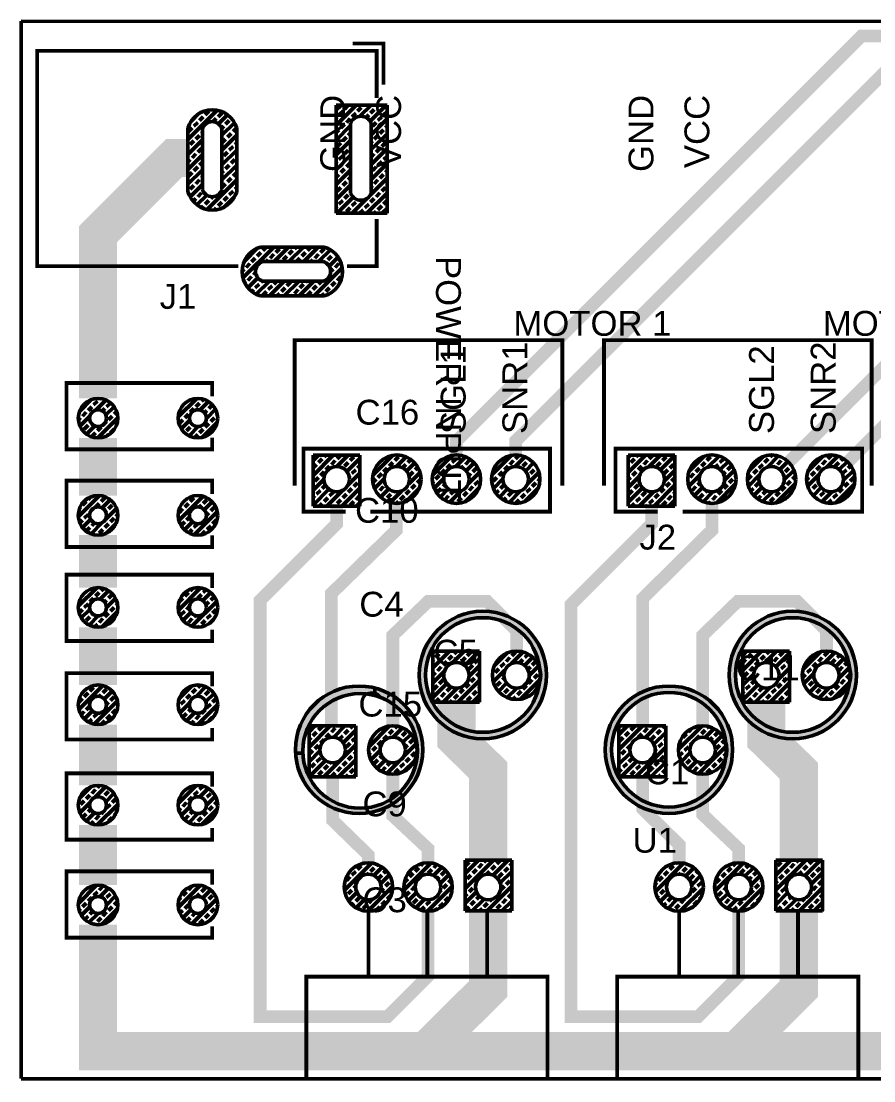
# Model space of a CAD drawing. Header units: millimetres. Extents: x -300 to -110, y 44 to 138.
# Drawn here: x -300.2 to -233.2, y 44.1 to 127.3 of the extents above; entities that cross this region are included whole.
import ezdxf

# ---------------------------------------------------------------- set-up
doc = ezdxf.new("R2010")
doc.units = ezdxf.units.MM
doc.layers.get('0').update_dxf_attribs({"lineweight": 50})
doc.layers.add('componentes', color=8, linetype='Continuous', lineweight=50)
doc.layers.add('trilha', color=14, linetype='Continuous', lineweight=50)
doc.styles.add('Annotative', font='')
doc.styles.get('Annotative').set_extended_font_data('Arial')
pattern_1 = [(0, (0, 0), (0, 6.985), [5.08, -1.905]), (90, (0, 0), (-6.985, 4e-16), [5.08, -1.905])]

msp = doc.modelspace()

# ---------------------------------------------------------------- hatches: boundary and pattern name
h = msp.add_hatch(color=8)
h.dxf.hatch_style = 1
h.paths.add_polyline_path([(-268.924, 75.981, 0.293853), (-265.997, 71.431), (-265.997, 71.987, -0.279985), (-268.424, 75.981, -0.573322), (-261.721, 79.905), (-262.625, 80.81, 0.493409)])
h.paths.add_polyline_path([(-262.625, 80.81), (-261.721, 79.905, -0.240342), (-259.454, 76.501, -0.072474), (-259.375, 75.959, -0.076675), (-259.463, 75.387, -0.519682), (-265.997, 71.987), (-265.997, 71.431, 0.545771), (-258.924, 75.981, 0.339218)])
h.paths.add_polyline_path([(-251.383, 74.111), (-251.383, 74.667, 0.293853), (-254.31, 70.117, 0.293853), (-251.383, 65.567), (-251.383, 66.123, -0.279985), (-253.81, 70.117, -0.279985)])
h.paths.add_polyline_path([(-251.383, 74.667), (-251.383, 74.111, -0.284359), (-246.661, 73.755), (-246.661, 74.358, 0.251589)])
h.paths.add_polyline_path([(-246.661, 74.358), (-246.661, 73.755, -0.209381), (-244.84, 70.637, -0.072474), (-244.761, 70.095, -0.076675), (-244.849, 69.522, -0.205025), (-246.661, 66.479), (-246.661, 65.876, 0.258664), (-244.31, 70.117, 0.258664)])
h.paths.add_polyline_path([(-251.383, 66.123), (-251.383, 65.567, 0.251589), (-246.661, 65.876), (-246.661, 66.479, -0.284359)])
h.paths.add_polyline_path([(-261.831, 66.154), (-257.371, 66.154), (-257.371, 70.778), (-261.831, 70.778)], flags=9)
h = msp.add_hatch(color=8)
h.dxf.hatch_style = 1
h.paths.add_polyline_path([(-244.592, 75.981, 0.293853), (-241.665, 71.431), (-241.665, 71.987, -0.279985), (-244.092, 75.981, -0.573322), (-237.389, 79.905), (-238.294, 80.81, 0.493409)])
h.paths.add_polyline_path([(-238.294, 80.81), (-237.389, 79.905, -0.240342), (-235.122, 76.501, -0.072474), (-235.043, 75.959, -0.076675), (-235.131, 75.387, -0.519682), (-241.665, 71.987), (-241.665, 71.431, 0.545771), (-234.592, 75.981, 0.339218)])
h.paths.add_polyline_path([(-226.68, 74.111), (-226.68, 74.667, 0.293853), (-229.607, 70.117, 0.293853), (-226.68, 65.567), (-226.68, 66.123, -0.279985), (-229.107, 70.117, -0.279985)])
h.paths.add_polyline_path([(-221.958, 73.755), (-221.958, 74.358, 0.251589), (-226.68, 74.667), (-226.68, 74.111, -0.284359)])
h.paths.add_polyline_path([(-221.958, 74.358), (-221.958, 73.755, -0.209381), (-220.137, 70.637, -0.072474), (-220.058, 70.095, -0.076675), (-220.146, 69.522, -0.205025), (-221.958, 66.479), (-221.958, 65.876, 0.258664), (-219.607, 70.117, 0.258664)])
h.paths.add_polyline_path([(-226.68, 66.123), (-226.68, 65.567, 0.251589), (-221.958, 65.876), (-221.958, 66.479, -0.284359)])
h.paths.add_polyline_path([(-209.889, 75.981, 0.339218), (-213.591, 80.81), (-212.687, 79.905, -0.240342), (-210.419, 76.501, -0.072474), (-210.34, 75.959, -0.076675), (-210.429, 75.387, -0.519682), (-216.963, 71.987), (-216.963, 71.431, 0.545771)])
h.paths.add_polyline_path([(-219.389, 75.981, -0.573322), (-212.687, 79.905), (-213.591, 80.81, 0.493409), (-219.889, 75.981, 0.293853), (-216.963, 71.431), (-216.963, 71.987, -0.279985)])
h.paths.add_polyline_path([(-237.722, 66.683), (-233.262, 66.683), (-233.262, 71.308), (-237.722, 71.308)], flags=9)
h = msp.add_hatch(color=8)
h.dxf.hatch_style = 1
h.paths.add_polyline_path([(-270.993, 73.717), (-270.993, 74.358, 0.257525), (-275.816, 74.619), (-275.816, 73.918, -0.29087)])
h.paths.add_polyline_path([(-275.816, 73.918), (-275.816, 74.619, 0.287807), (-278.641, 70.117, 0.293853), (-275.715, 65.567), (-275.715, 66.071, -0.274629), (-278.062, 70.023, -0.267725)])
h.paths.add_polyline_path([(-275.715, 66.071), (-275.715, 65.567, 0.251589), (-270.993, 65.876), (-270.993, 66.329, -0.283909)])
h.paths.add_polyline_path([(-270.993, 66.329), (-270.993, 65.876, 0.258664), (-268.641, 70.117, 0.258664), (-270.993, 74.358), (-270.993, 73.717, -0.245509), (-269.062, 70.023, -0.245509)])
h.paths.add_polyline_path([(-278.622, 75.555), (-274.162, 75.555), (-274.162, 80.179), (-278.622, 80.179)], flags=9)
h = msp.add_hatch()
h.set_pattern_fill('ANGLE', color=8)
h.set_pattern_definition(pattern_1)
h.paths.add_polyline_path([(-275.816, 73.918), (-275.816, 74.619, 0.287807), (-278.641, 70.117, 0.293853), (-275.715, 65.567), (-275.715, 66.071, -0.274629), (-278.062, 70.023, -0.267725)])
h.paths.add_polyline_path([(-270.993, 73.717), (-270.993, 74.358, 0.257525), (-275.816, 74.619), (-275.816, 73.918, -0.29087)])
h.paths.add_polyline_path([(-278.622, 75.555), (-274.162, 75.555), (-274.162, 80.179), (-278.622, 80.179)], flags=9)
h = msp.add_hatch()
h.set_pattern_fill('ANGLE', color=8)
h.set_pattern_definition(pattern_1)
h.paths.add_polyline_path([(-275.816, 73.918), (-275.816, 74.619, 0.287807), (-278.641, 70.117, 0.293853), (-275.715, 65.567), (-275.715, 66.071, -0.274629), (-278.062, 70.023, -0.267725)])
h.paths.add_polyline_path([(-270.993, 73.717), (-270.993, 74.358, 0.257525), (-275.816, 74.619), (-275.816, 73.918, -0.29087)])
h.paths.add_polyline_path([(-278.622, 75.555), (-274.162, 75.555), (-274.162, 80.179), (-278.622, 80.179)], flags=9)
at = {"layer": 'componentes'}
h = msp.add_hatch(dxfattribs=at)
h.set_pattern_fill('ANSI33', color=256, scale=0.13)
h.paths.add_polyline_path([(-275.444, 112.23), (-271.444, 112.23), (-271.444, 120.73), (-275.444, 120.73)])
h.paths.add_polyline_path([(-274.307, 119.312, -0.664411), (-272.691, 119.312), (-272.691, 113.791, -0.664411), (-274.307, 113.791)], flags=16)
h = msp.add_hatch(dxfattribs=at)
h.set_pattern_fill('ANSI33', color=256, scale=0.13)
h.paths.add_polyline_path([(-283.243, 118.922, 0.750403), (-287.083, 118.922), (-287.083, 113.923, 0.750403), (-283.243, 113.923)])
h.paths.add_polyline_path([(-284.405, 114.548, -1), (-285.944, 114.112), (-285.944, 118.411, -1), (-284.405, 118.847)], flags=16)
h.paths.add_polyline_path([(-281.382, 109.579, 0.750403), (-281.382, 105.739), (-276.382, 105.739, 0.750403), (-276.382, 109.579)])
h.paths.add_polyline_path([(-276.894, 108.44, -1), (-276.458, 106.9), (-280.756, 106.9, -1), (-281.192, 108.44)], flags=16)
h = msp.add_hatch(dxfattribs=at)
h.set_pattern_fill('ANSI33', color=256, scale=0.13)
h.paths.add_polyline_path([(-292.585, 96.144, 1), (-295.689, 96.144, 1)])
h.paths.add_polyline_path([(-294.799, 96.144, -1), (-293.476, 96.144, -1)], flags=16)
h.paths.add_polyline_path([(-284.743, 96.144, 1), (-287.847, 96.144, 1)])
h.paths.add_polyline_path([(-285.633, 96.144, -1), (-286.956, 96.144, -1)], flags=16)
h = msp.add_hatch(dxfattribs=at)
h.set_pattern_fill('ANSI33', color=256, scale=0.13)
h.paths.add_polyline_path([(-273.584, 89.24), (-273.584, 93.24), (-277.255, 93.24), (-277.255, 89.24)])
h.paths.add_polyline_path([(-276.399, 91.357, -1), (-274.399, 91.357, -1)], flags=16)
h.paths.add_polyline_path([(-272.577, 91.357, 1), (-268.777, 91.357, 1)])
h.paths.add_polyline_path([(-271.677, 91.357, -1), (-269.677, 91.357, -1)], flags=16)
h.paths.add_polyline_path([(-267.895, 91.357, 1), (-264.095, 91.357, 1)])
h.paths.add_polyline_path([(-266.995, 91.357, -1), (-264.995, 91.357, -1)], flags=16)
h = msp.add_hatch(dxfattribs=at)
h.set_pattern_fill('ANSI33', color=256, scale=0.13)
h.paths.add_polyline_path([(-259.443, 91.357, 1), (-263.243, 91.357, 1)])
h.paths.add_polyline_path([(-260.343, 91.357, -1), (-262.343, 91.357, -1)], flags=16)
h = msp.add_hatch(dxfattribs=at)
h.set_pattern_fill('ANSI33', color=256, scale=0.13)
h.paths.add_polyline_path([(-248.844, 89.24), (-248.844, 93.24), (-252.515, 93.24), (-252.515, 89.24)])
h.paths.add_polyline_path([(-251.659, 91.357, -1), (-249.659, 91.357, -1)], flags=16)
h.paths.add_polyline_path([(-247.837, 91.357, 1), (-244.037, 91.357, 1)])
h.paths.add_polyline_path([(-246.937, 91.357, -1), (-244.937, 91.357, -1)], flags=16)
h.paths.add_polyline_path([(-243.156, 91.357, 1), (-239.356, 91.357, 1)])
h.paths.add_polyline_path([(-242.256, 91.357, -1), (-240.256, 91.357, -1)], flags=16)
h = msp.add_hatch(dxfattribs=at)
h.set_pattern_fill('ANSI33', color=256, scale=0.13)
h.paths.add_polyline_path([(-234.704, 91.357, 1), (-238.504, 91.357, 1)])
h.paths.add_polyline_path([(-235.604, 91.357, -1), (-237.604, 91.357, -1)], flags=16)
h = msp.add_hatch(dxfattribs=at)
h.set_pattern_fill('ANSI33', color=256, scale=0.13)
h.paths.add_polyline_path([(-292.585, 88.517, 1), (-295.689, 88.517, 1)])
h.paths.add_polyline_path([(-294.799, 88.517, -1), (-293.476, 88.517, -1)], flags=16)
h.paths.add_polyline_path([(-284.743, 88.517, 1), (-287.847, 88.517, 1)])
h.paths.add_polyline_path([(-285.633, 88.517, -1), (-286.956, 88.517, -1)], flags=16)
h = msp.add_hatch(dxfattribs=at)
h.set_pattern_fill('ANSI33', color=256, scale=0.13)
h.paths.add_polyline_path([(-295.689, 73.647, 1), (-292.585, 73.647, 1)])
h.paths.add_polyline_path([(-293.476, 73.647, -1), (-294.799, 73.647, -1)], flags=16)
h.paths.add_polyline_path([(-295.689, 65.76, 1), (-292.585, 65.76, 1)])
h.paths.add_polyline_path([(-293.476, 65.76, -1), (-294.799, 65.76, -1)], flags=16)
h.paths.add_polyline_path([(-295.689, 57.93, 1), (-292.585, 57.93, 1)])
h.paths.add_polyline_path([(-293.476, 57.93, 1), (-294.799, 57.93, 1)], flags=16)
h.paths.add_polyline_path([(-284.743, 65.76, 1), (-287.847, 65.76, 1)])
h.paths.add_polyline_path([(-286.956, 65.76, -1), (-285.633, 65.76, -1)], flags=16)
h.paths.add_polyline_path([(-287.847, 57.93, 1), (-284.743, 57.93, 1)])
h.paths.add_polyline_path([(-285.633, 57.93, 1), (-286.956, 57.93, 1)], flags=16)
h.paths.add_polyline_path([(-292.585, 81.288, 1), (-295.689, 81.288, 1)])
h.paths.add_polyline_path([(-294.799, 81.288, -1), (-293.476, 81.288, -1)], flags=16)
h.paths.add_polyline_path([(-284.743, 81.288, 1), (-287.847, 81.288, 1)])
h.paths.add_polyline_path([(-286.956, 81.288, -1), (-285.633, 81.288, -1)], flags=16)
h.paths.add_polyline_path([(-284.743, 73.647, 1), (-287.847, 73.647, 1)])
h.paths.add_polyline_path([(-285.633, 73.647, -1), (-286.956, 73.647, -1)], flags=16)
h = msp.add_hatch(dxfattribs=at)
h.set_pattern_fill('ANSI33', color=256, scale=0.13)
h.paths.add_polyline_path([(-263.175, 75.959, 1), (-259.375, 75.959, 1)])
h.paths.add_polyline_path([(-260.275, 75.959, -1), (-262.275, 75.959, -1)], flags=16)
h.paths.add_polyline_path([(-267.853, 77.842), (-267.853, 73.842), (-264.182, 73.842), (-264.182, 77.842)])
h.paths.add_polyline_path([(-264.997, 75.959, -1), (-266.997, 75.959, -1)], flags=16)
h = msp.add_hatch(dxfattribs=at)
h.set_pattern_fill('ANSI33', color=256, scale=0.13)
h.paths.add_polyline_path([(-238.843, 75.959, 1), (-235.043, 75.959, 1)])
h.paths.add_polyline_path([(-235.943, 75.959, -1), (-237.943, 75.959, -1)], flags=16)
h.paths.add_polyline_path([(-243.521, 77.842), (-243.521, 73.842), (-239.85, 73.842), (-239.85, 77.842)])
h.paths.add_polyline_path([(-240.665, 75.959, -1), (-242.665, 75.959, -1)], flags=16)
h = msp.add_hatch(dxfattribs=at)
h.set_pattern_fill('ANSI33', color=256, scale=0.13)
h.paths.add_polyline_path([(-272.893, 70.095, 1), (-269.093, 70.095, 1)])
h.paths.add_polyline_path([(-269.993, 70.095, -1), (-271.993, 70.095, -1)], flags=16)
h.paths.add_polyline_path([(-277.571, 71.978), (-277.571, 67.978), (-273.9, 67.978), (-273.9, 71.978)])
h.paths.add_polyline_path([(-274.715, 70.095, -1), (-276.715, 70.095, -1)], flags=16)
h = msp.add_hatch(dxfattribs=at)
h.set_pattern_fill('ANSI33', color=256, scale=0.13)
h.paths.add_polyline_path([(-248.561, 70.095, 1), (-244.761, 70.095, 1)])
h.paths.add_polyline_path([(-245.661, 70.095, -1), (-247.661, 70.095, -1)], flags=16)
h.paths.add_polyline_path([(-253.239, 71.978), (-253.239, 67.978), (-249.568, 67.978), (-249.568, 71.978)])
h.paths.add_polyline_path([(-250.383, 70.095, -1), (-252.383, 70.095, -1)], flags=16)
h = msp.add_hatch(dxfattribs=at)
h.set_pattern_fill('ANSI33', color=256, scale=0.13)
h.paths.add_polyline_path([(-265.318, 61.454), (-265.318, 57.454), (-261.647, 57.454), (-261.647, 61.454)])
h.paths.add_polyline_path([(-262.503, 59.337, -1), (-264.503, 59.337, -1)], flags=16)
h.paths.add_polyline_path([(-266.325, 59.337, 1), (-270.125, 59.337, 1)])
h.paths.add_polyline_path([(-267.225, 59.337, -1), (-269.225, 59.337, -1)], flags=16)
h.paths.add_polyline_path([(-271.007, 59.337, 1), (-274.807, 59.337, 1)])
h.paths.add_polyline_path([(-271.907, 59.337, -1), (-273.907, 59.337, -1)], flags=16)
h = msp.add_hatch(dxfattribs=at)
h.set_pattern_fill('ANSI33', color=256, scale=0.13)
h.paths.add_polyline_path([(-240.922, 61.454), (-240.922, 57.454), (-237.251, 57.454), (-237.251, 61.454)])
h.paths.add_polyline_path([(-238.107, 59.337, -1), (-240.107, 59.337, -1)], flags=16)
h.paths.add_polyline_path([(-241.929, 59.337, 1), (-245.729, 59.337, 1)])
h.paths.add_polyline_path([(-242.829, 59.337, -1), (-244.829, 59.337, -1)], flags=16)
h.paths.add_polyline_path([(-246.61, 59.337, 1), (-250.41, 59.337, 1)])
h.paths.add_polyline_path([(-247.51, 59.337, -1), (-249.51, 59.337, -1)], flags=16)

# ---------------------------------------------------------------- linework, layer by layer
at = {"color": 8}
for centre, radius in [((-263.924, 75.981), 5), ((-239.592, 75.981), 5), ((-263.924, 75.981), 4.5), ((-239.592, 75.981), 4.5), ((-273.641, 70.117), 5), ((-249.31, 70.117), 5), ((-273.562, 70.023), 4.5), ((-249.31, 70.117), 4.5)]:
    msp.add_circle(centre, radius, dxfattribs=at)
at = {"layer": 'componentes'}
for p, q in [((-109.892, 127.261, 1), (-300.171, 127.313, 1)), ((-300.171, 127.313, 1), (-300.171, 44.291, 1)), ((-275.444, 120.73, 1), (-271.444, 120.73, 1)), ((-275.444, 112.23, 1), (-275.444, 120.73, 1)), ((-271.444, 120.73, 1), (-271.444, 112.23, 1)), ((-274.307, 119.312, 1), (-274.307, 113.791, 1)), ((-272.691, 119.312, 1), (-272.691, 113.791, 1)), ((-287.083, 113.923, 1), (-287.083, 118.923, 1)), ((-285.944, 114.112, 1), (-285.944, 118.847, 1)), ((-284.405, 118.847, 1), (-284.405, 114.112, 1)), ((-283.243, 113.923, 1), (-283.243, 118.923, 1)), ((-271.444, 112.23, 1), (-275.444, 112.23, 1)), ((-281.382, 109.579, 1), (-276.382, 109.579, 1)), ((-281.192, 108.44, 1), (-276.458, 108.44, 1)), ((-276.458, 106.9, 1), (-281.192, 106.9, 1)), ((-281.382, 105.739, 1), (-276.382, 105.739, 1)), ((-277.255, 93.24, 1), (-277.255, 89.24, 1)), ((-273.584, 93.24, 1), (-277.255, 93.24, 1)), ((-273.584, 89.24, 1), (-273.584, 93.24, 1)), ((-252.515, 93.24, 1), (-252.515, 89.24, 1)), ((-248.844, 93.24, 1), (-252.515, 93.24, 1)), ((-248.844, 89.24, 1), (-248.844, 93.24, 1)), ((-277.255, 89.24, 1), (-273.584, 89.24, 1)), ((-252.515, 89.24, 1), (-248.844, 89.24, 1)), ((-267.853, 77.842, 1), (-267.853, 73.842, 1)), ((-264.182, 77.842, 1), (-267.853, 77.842, 1)), ((-264.182, 73.842, 1), (-264.182, 77.842, 1)), ((-243.521, 77.842, 1), (-243.521, 73.842, 1)), ((-239.85, 77.842, 1), (-243.521, 77.842, 1)), ((-239.85, 73.842, 1), (-239.85, 77.842, 1)), ((-267.853, 73.842, 1), (-264.182, 73.842, 1)), ((-243.521, 73.842, 1), (-239.85, 73.842, 1)), ((-277.571, 71.978, 1), (-277.571, 67.978, 1)), ((-273.9, 71.978, 1), (-277.571, 71.978, 1)), ((-273.9, 67.978, 1), (-273.9, 71.978, 1)), ((-253.239, 71.978, 1), (-253.239, 67.978, 1)), ((-249.568, 71.978, 1), (-253.239, 71.978, 1)), ((-249.568, 67.978, 1), (-249.568, 71.978, 1)), ((-277.571, 67.978, 1), (-273.9, 67.978, 1)), ((-253.239, 67.978, 1), (-249.568, 67.978, 1)), ((-261.647, 61.454, 1), (-265.318, 61.454, 1)), ((-265.318, 61.454, 1), (-265.318, 57.454, 1)), ((-261.647, 57.454, 1), (-261.647, 61.454, 1)), ((-237.251, 61.454, 1), (-240.922, 61.454, 1)), ((-240.922, 61.454, 1), (-240.922, 57.454, 1)), ((-237.251, 57.454, 1), (-237.251, 61.454, 1)), ((-265.318, 57.454, 1), (-261.647, 57.454, 1)), ((-240.922, 57.454, 1), (-237.251, 57.454, 1)), ((-109.896, 44.231, 1), (-300.171, 44.283, 1))]:
    msp.add_line(p, q, dxfattribs=at)
at = {"layer": 'componentes', "const_width": 0.3}
for points in [[(-271.721, 122.327), (-271.721, 125.558), (-274.154, 125.558)], [(-283.114, 108.08), (-298.918, 108.08), (-298.918, 124.984), (-272.258, 124.984), (-272.258, 121.28)], [(-272.258, 111.773), (-272.258, 108.08), (-274.582, 108.08)], [(-285.183, 94.604), (-285.183, 93.7), (-296.616, 93.7), (-296.616, 98.909), (-285.183, 98.909), (-285.183, 97.868)], [(-274.703, 88.805), (-278.012, 88.805), (-278.012, 93.754), (-258.649, 93.754), (-258.649, 88.805), (-272.745, 88.805)], [(-250.195, 88.805), (-253.504, 88.805), (-253.504, 93.754), (-234.141, 93.754), (-234.141, 88.805), (-248.237, 88.805)], [(-285.183, 86.939), (-285.183, 86.036), (-296.616, 86.036), (-296.616, 91.245), (-285.183, 91.245), (-285.183, 90.204)], [(-285.183, 79.551), (-285.183, 78.647), (-296.616, 78.647), (-296.616, 83.856), (-285.183, 83.856), (-285.183, 82.815)], [(-285.183, 71.826), (-285.183, 70.923), (-296.616, 70.923), (-296.616, 76.132), (-285.183, 76.132), (-285.183, 75.091)], [(-285.183, 63.96), (-285.183, 63.056), (-296.616, 63.056), (-296.616, 68.265), (-285.183, 68.265), (-285.183, 67.224)], [(-285.183, 56.262), (-285.183, 55.359), (-296.616, 55.359), (-296.616, 60.568), (-285.183, 60.568), (-285.183, 59.527)], [(-277.786, 44.277), (-277.786, 52.297), (-258.848, 52.297), (-258.848, 44.272)], [(-253.382, 44.277), (-253.382, 52.297), (-234.444, 52.297), (-234.444, 44.272)]]:
    msp.add_lwpolyline(points, dxfattribs=at)
at = {"layer": 'componentes', "const_width": 0.3, "elevation": 1}
for points in [[(-278.694, 90.846), (-278.694, 102.27), (-257.687, 102.27), (-257.687, 90.846)], [(-254.408, 90.846), (-254.408, 102.27), (-233.4, 102.27), (-233.4, 90.846)], [(-272.907, 57.437), (-272.907, 52.297)], [(-268.278, 57.438), (-268.278, 52.297)], [(-263.579, 57.454), (-263.579, 52.297)], [(-248.503, 57.437), (-248.503, 52.297)], [(-243.875, 57.438), (-243.875, 52.297)], [(-239.175, 57.454), (-239.175, 52.297)]]:
    msp.add_lwpolyline(points, dxfattribs=at)
at = {"layer": 'componentes'}
for centre, radius in [((-294.137, 96.144, 1), 1.552), ((-286.295, 96.144, 1), 1.552), ((-294.137, 96.144, 1), 0.662), ((-286.295, 96.144, 1), 0.662), ((-270.677, 91.357, 1), 1.9), ((-265.995, 91.357, 1), 1.9), ((-261.343, 91.357, 1), 1.9), ((-245.937, 91.357, 1), 1.9), ((-241.256, 91.357, 1), 1.9), ((-236.604, 91.357, 1), 1.9), ((-275.399, 91.357, 1), 1), ((-270.677, 91.357, 1), 1), ((-265.995, 91.357, 1), 1), ((-261.343, 91.357, 1), 1), ((-250.659, 91.357, 1), 1), ((-245.937, 91.357, 1), 1), ((-241.256, 91.357, 1), 1), ((-236.604, 91.357, 1), 1), ((-294.137, 88.517, 1), 1.552), ((-286.295, 88.517, 1), 1.552), ((-294.137, 88.517, 1), 0.662), ((-286.295, 88.517, 1), 0.662), ((-294.137, 81.288, 1), 1.552), ((-286.295, 81.288, 1), 1.552), ((-294.137, 81.288, 1), 0.662), ((-286.295, 81.288, 1), 0.662), ((-261.275, 75.959, 1), 1.9), ((-236.943, 75.959, 1), 1.9), ((-265.997, 75.959, 1), 1), ((-261.275, 75.959, 1), 1), ((-241.665, 75.959, 1), 1), ((-236.943, 75.959, 1), 1), ((-294.137, 73.647, 1), 1.552), ((-286.295, 73.647, 1), 1.552), ((-294.137, 73.647, 1), 0.662), ((-286.295, 73.647, 1), 0.662), ((-270.993, 70.095, 1), 1.9), ((-246.661, 70.095, 1), 1.9), ((-275.715, 70.095, 1), 1), ((-270.993, 70.095, 1), 1), ((-251.383, 70.095, 1), 1), ((-246.661, 70.095, 1), 1), ((-294.137, 65.76, 1), 1.552), ((-286.295, 65.76, 1), 1.552), ((-294.137, 65.76, 1), 0.662), ((-286.295, 65.76, 1), 0.662), ((-272.907, 59.337, 1), 1.9), ((-268.225, 59.337, 1), 1.9), ((-248.51, 59.337, 1), 1.9), ((-243.829, 59.337, 1), 1.9), ((-272.907, 59.337, 1), 1), ((-268.225, 59.337, 1), 1), ((-263.503, 59.337, 1), 1), ((-248.51, 59.337, 1), 1), ((-243.829, 59.337, 1), 1), ((-239.107, 59.337, 1), 1), ((-294.137, 57.93, 1), 1.552), ((-286.295, 57.93, 1), 1.552), ((-294.137, 57.93, 1), 0.662), ((-286.295, 57.93, 1), 0.662)]:
    msp.add_circle(centre, radius, dxfattribs=at)
for centre, radius, start, end in [((-285.163, 118.363, 1), 2, 16.23065, 163.76935), ((-273.499, 118.973, 1), 0.876, 22.79904, 157.20096), ((-285.174, 118.629, 1), 0.8, 15.81759, 164.18241), ((-285.174, 114.33, 1), 0.8, 195.81759, 344.18241), ((-285.163, 114.482, 1), 2, 196.23065, 343.76935), ((-273.499, 114.13, 1), 0.876, 202.79904, 337.20096), ((-280.823, 107.659, 1), 2, 106.23065, 253.76935), ((-276.941, 107.659, 1), 2, 286.23065, 73.76935), ((-280.974, 107.67, 1), 0.8, 105.81759, 254.18241), ((-276.676, 107.67, 1), 0.8, 285.81759, 74.18241)]:
    msp.add_arc(centre, radius, start, end, dxfattribs=at)
at = {"layer": 'trilha'}
for points, const_width in [([(-119.288, 121.833), (-123.602, 126.146), (-234.189, 126.146), (-265.995, 94.357), (-265.995, 93.257)], 1), ([(-261.343, 93.257), (-261.343, 94.357), (-231.223, 124.448), (-129.521, 124.265), (-120.945, 115.767), (-119.828, 115.767)], 1), ([(-239.912, 92.7), (-209.938, 122.658), (-129.711, 122.658), (-121.48, 114.515), (-121.48, 112.215), (-119.288, 110.023)], 1), ([(-235.26, 92.7), (-206.772, 121.171), (-132.596, 121.171), (-123.42, 111.995), (-123.42, 106.433), (-120.945, 103.958), (-119.828, 103.958)], 1), ([(-294.137, 97.696), (-294.137, 110.598), (-288.166, 116.569), (-287.083, 116.569)], 3), ([(-294.137, 90.069), (-294.137, 94.592)], 3), ([(-270.716, 89.457), (-270.716, 87.357), (-275.816, 82.383), (-275.816, 71.978)], 1), ([(-245.937, 89.457), (-245.937, 87.357), (-251.383, 81.987), (-251.383, 71.978)], 1), ([(-294.137, 82.84), (-294.137, 86.965)], 3), ([(-261.275, 77.859), (-261.275, 79.459), (-263.583, 81.768), (-268.203, 81.768), (-270.993, 79.095), (-270.993, 71.995)], 1), ([(-236.943, 77.859), (-236.943, 79.459), (-239.251, 81.768), (-243.905, 81.768), (-246.661, 79.095), (-246.661, 71.995)], 1), ([(-294.137, 75.199), (-294.137, 79.736)], 3), ([(-265.997, 73.842), (-265.997, 70.959), (-263.503, 68.512), (-263.503, 61.454)], 3), ([(-241.665, 73.842), (-241.665, 70.959), (-239.107, 68.459), (-239.107, 61.454)], 3), ([(-294.137, 67.312), (-294.137, 72.095)], 3), ([(-272.907, 61.237), (-272.907, 61.837), (-275.715, 64.573), (-275.715, 67.978)], 1), ([(-268.225, 61.237), (-268.225, 62.337), (-270.993, 64.929), (-270.993, 68.195)], 1), ([(-248.51, 61.237), (-248.51, 61.837), (-248.51, 62.665), (-251.383, 65.474), (-251.383, 67.978)], 1), ([(-243.829, 61.237), (-243.829, 62.337), (-246.661, 65.029), (-246.661, 68.195)], 1), ([(-294.137, 59.482), (-294.137, 64.208)], 3), ([(-141.631, 57.454), (-141.627, 51.396), (-146.576, 46.447), (-294.137, 46.447), (-294.137, 56.378)], 3), ([(-263.503, 57.454), (-263.503, 51.337), (-268.423, 46.447)], 3), ([(-239.107, 57.454), (-239.107, 51.337), (-244.02, 46.447)], 3)]:
    msp.add_lwpolyline(points, dxfattribs=dict(at, const_width=const_width))
at = {"layer": 'trilha', "const_width": 1, "elevation": 1}
for points in [[(-268.225, 57.437), (-268.225, 52.337), (-271.407, 49.155), (-281.407, 49.155), (-281.407, 81.849), (-275.399, 87.857), (-275.399, 89.24)], [(-250.659, 89.24), (-250.659, 87.857), (-257.011, 81.505), (-257.011, 49.155), (-247.011, 49.155), (-243.829, 52.337), (-243.829, 57.437)]]:
    msp.add_lwpolyline(points, dxfattribs=at)

# ---------------------------------------------------------------- texts
at = {"layer": 'componentes', "char_height": 1.95, "attachment_point": 1, "style": 'Annotative'}
for s, insert, width, rotation in [('\\pxsm1.35,qr;GND\\P\\psm1.33;VCC\\P\\psm1.3;', (-276.687, 92.745, 1), 28.78432, 90), ('\\pxsm1.35,qr;GND\\P\\psm1.33;VCC\\P\\psm1.3;', (-252.48, 92.745, 1), 28.78432, 90), ('\\pxsm1.33,qc;POWER INPUT\\P\\psm1.3,qr;', (-265.649, 126.965, 2), 55.39321, 270), ('\\pxsm1.49,ql;SGL1\\PSNR1\\P\\psm1.3,qr;', (-267.227, 94.9, 1), 28.78432, 90), ('\\pxsm1.49,ql;SGL2\\PSNR2\\P\\psm1.3,qr;', (-243.019, 94.9, 1), 28.78432, 90)]:
    msp.add_mtext(s, dxfattribs=dict(at, insert=insert, width=width, rotation=rotation))
for s, insert, width in [('\\pxsm1.33,qc;J1\\P\\psm1.3,qr;', (-302.25, 106.68, 1), 28.78432), ('\\pxsm1.33,qc;MOTOR 1\\P\\psm1.3,qr;', (-274.168, 104.563, 2), 37.69845), ('\\pxsm1.33,qc;MOTOR 2\\P\\psm1.3,qr;', (-249.778, 104.563, 2), 37.50342), ('\\pxsm1.33,qc;C16\\P\\psm1.3,qr;', (-285.812, 97.59, 1), 28.78432), ('\\pxsm1.33,qc;C10\\P\\psm1.3,qr;', (-285.853, 89.884, 1), 28.78432), ('\\pxsm1.33,qc;J2\\P\\psm1.3,qr;', (-264.581, 87.779, 1), 28.78432), ('\\pxsm1.33,qc;C4\\P\\psm1.3,qr;', (-286.275, 82.516, 1), 28.78432), ('\\pxsm1.33,qc;C5\\P\\psm1.3,qr;', (-280.45, 78.749, 1), 28.78432), ('\\pxsm1.33,qc;C11\\P\\psm1.3,qr;', (-255.939, 77.516, 1), 28.78432), ('\\pxsm1.33,qc;C15\\P\\psm1.3,qr;', (-285.585, 74.67, 1), 28.78432), ('\\pxsm1.33,qc;C1\\P\\psm1.3,qr;', (-263.845, 69.348, 1), 28.78432), ('\\pxsm1.33,qc;C9\\P\\psm1.3,qr;', (-286.028, 66.835, 1), 28.78432), ('\\pxsm1.33,qc;U1\\P\\psm1.3,qr;', (-264.823, 63.981, 1), 28.78432), ('\\pxsm1.33,qc;C3\\P\\psm1.3,qr;', (-286.025, 59.308, 1), 28.78432)]:
    msp.add_mtext(s, dxfattribs=dict(at, insert=insert, width=width))

doc.saveas('drawing.dxf')
